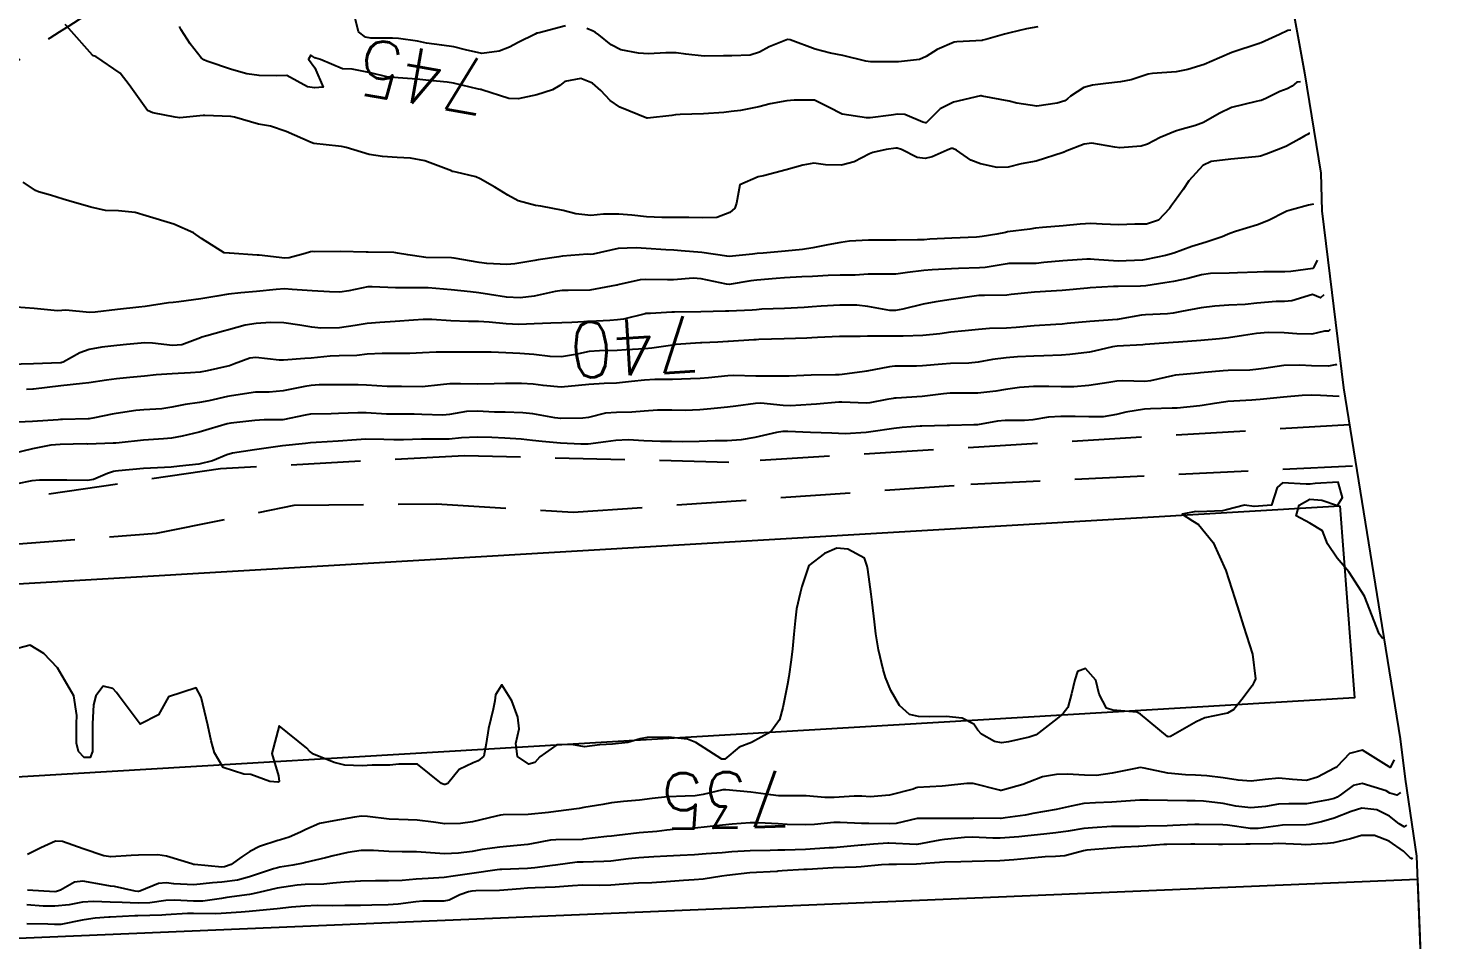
# Model space of a CAD drawing. Header units: metres. Extents: x 298520 to 308411, y 7433745 to 7450750.
# Drawn here: x 304980.6 to 305083, y 7439021.7 to 7439087.2 of the extents above; entities that cross this region are included whole.
import ezdxf
from ezdxf.enums import TextEntityAlignment as Align

# ---------------------------------------------------------------- set-up
doc = ezdxf.new("R2010")
doc.units = ezdxf.units.M
doc.header["$LTSCALE"] = 10
doc.linetypes.add('DASHED', pattern=[0.75, 0.5, -0.25])
for name, color, linetype in [('Area', 45, 'Continuous'), ('Cotas', 45, 'Continuous'), ('Curvas de Nivel 1m', 11, 'Continuous'), ('Curvas de Nivel 5m', 15, 'Continuous'), ('Edificações', 30, 'Continuous'), ('Vias Secundárias', 230, 'DASHED')]:
    doc.layers.add(name, color=color, linetype=linetype)
doc.styles.add('Style-STANDARD', font='STANDARD.shx')

msp = doc.modelspace()

# ---------------------------------------------------------------- linework, layer by layer
at = {"layer": 'Area'}
msp.add_polyline3d([(305071.31, 7439090.26, 754.42), (305072.44, 7439084.03, 750.11), (305073.62, 7439076.82, 751.5), (305073.69, 7439074.1, 749.09), (305075.25, 7439061.37, 739.91), (305077.88, 7439045.01, 740.68), (305079.33, 7439036.11, 742.21), (305079.69, 7439033.22, 734.97), (305080.49, 7439027.68, 731.35), (305080.79, 7439020.4, 735.93), (305081.15, 7439015.51, 735.6), (305082.1, 7439009.65, 731.18), (305081.87, 7439003.09, 730.85), (305082, 7439000.17, 729.77), (305082, 7438996.84, 728.74), (305082.44, 7438983.71, 727.3), (305082.98, 7438980.2, 727.14), (305083.02, 7438978.31, 726.96)], dxfattribs=at)
at = {"layer": 'Curvas de Nivel 1m', "flags": 128}
for points, elevation in [([(305019.23, 7439087.43), (305017.33, 7439086.93), (305017.22, 7439086.9), (305017.17, 7439086.89), (305017.05, 7439086.83), (305015.84, 7439086.22), (305015.21, 7439085.89), (305014.47, 7439085.6), (305013.21, 7439085.44), (305012.03, 7439085.7), (305011.21, 7439085.92), (305010.34, 7439086.03), (305009.22, 7439086.18), (305008.59, 7439086.31), (305007.22, 7439086.52), (305006.79, 7439086.53), (305005.22, 7439086.53), (305004.85, 7439086.6), (305004.33, 7439086.98), (305004.05, 7439088.16)], 746), ([(305072.14, 7439083.39), (305071.89, 7439083.38), (305071.54, 7439083.09), (305071.18, 7439082.88), (305070.67, 7439082.69), (305069.65, 7439082.2), (305069.32, 7439082.05), (305069.17, 7439082.02), (305068.95, 7439081.98), (305067.17, 7439081.55), (305066.28, 7439081.12), (305065.16, 7439080.47), (305064.58, 7439080.26), (305063.47, 7439079.95), (305063.15, 7439079.85), (305062.04, 7439079.39), (305061.13, 7439078.91), (305060.68, 7439078.76), (305059.13, 7439078.64), (305058.77, 7439078.69), (305057.13, 7439078.98), (305056.57, 7439078.91), (305055.2, 7439078.37), (305055.15, 7439078.34), (305055.12, 7439078.33), (305055.06, 7439078.3), (305053.12, 7439077.68), (305052.05, 7439077.48), (305051.11, 7439077.26), (305050.32, 7439077.22), (305049.11, 7439077.49), (305048.42, 7439077.76), (305047.38, 7439078.47), (305047.12, 7439078.59), (305047.01, 7439078.59), (305046.72, 7439078.47), (305045.62, 7439077.99), (305045.12, 7439077.87), (305044.55, 7439077.94), (305043.42, 7439078.52), (305043.12, 7439078.61), (305043.02, 7439078.62), (305042.33, 7439078.53), (305041.35, 7439078.31), (305041.12, 7439078.21), (305040.02, 7439077.64), (305039.11, 7439077.39), (305037.96, 7439077.43), (305037.11, 7439077.53), (305036.32, 7439077.39), (305035.11, 7439077.06), (305033.5, 7439076.63), (305033.1, 7439076.55), (305031.78, 7439075.97), (305031.55, 7439074.66), (305031.42, 7439074.31), (305031.07, 7439073.98), (305030.12, 7439073.62), (305029.07, 7439073.61), (305028.12, 7439073.64), (305027.07, 7439073.64), (305026.16, 7439073.63), (305025.07, 7439073.68), (305024.02, 7439073.79), (305023.07, 7439073.88), (305021.98, 7439073.86), (305021.07, 7439073.78), (305019.97, 7439073.89), (305019.07, 7439074.13), (305017.46, 7439074.44), (305017.08, 7439074.49), (305015.83, 7439074.84), (305015.09, 7439075.24), (305014.14, 7439075.81), (305013.1, 7439076.42), (305012.78, 7439076.55), (305011.37, 7439076.9), (305011.14, 7439076.94), (305011.1, 7439076.95), (305011.02, 7439076.98), (305009.11, 7439077.7), (305008.08, 7439077.9), (305007.11, 7439077.94), (305006.07, 7439078.01), (305005.11, 7439078.17), (305003.45, 7439078.66), (305003.12, 7439078.75), (305002.9, 7439078.77), (305001.12, 7439078.96), (305000.92, 7439079.02), (304999.13, 7439079.83), (304997.99, 7439080.21), (304997.14, 7439080.35), (304995.4, 7439080.84), (304995.15, 7439080.89), (304993.28, 7439080.98), (304993.15, 7439080.97), (304991.47, 7439080.81), (304991.15, 7439080.85), (304989.52, 7439081.16), (304989.15, 7439081.34), (304987.82, 7439083.17), (304987.19, 7439084.02), (304985.43, 7439085.21), (304985.27, 7439085.27), (304985.2, 7439085.31), (304983.49, 7439087.23), (304983.23, 7439087.53)], 744), ([(305053.23, 7439087.34), (305052.43, 7439087.2), (305051.23, 7439086.93), (305050.83, 7439086.82), (305049.5, 7439086.44), (305049.28, 7439086.38), (305049.22, 7439086.37), (305047.4, 7439086.28), (305047.22, 7439086.25), (305045.98, 7439085.72), (305045.2, 7439085.22), (305044.71, 7439084.99), (305043.2, 7439084.82), (305042.9, 7439084.82), (305041.2, 7439084.84), (305040.86, 7439084.88), (305039.2, 7439085.29), (305038.31, 7439085.46), (305037.21, 7439085.74), (305035.41, 7439086.42), (305035.22, 7439086.44), (305033.91, 7439085.92), (305033.21, 7439085.53), (305032.54, 7439085.31), (305031.2, 7439085.27), (305030.61, 7439085.26), (305029.21, 7439085.24), (305027.9, 7439085.39), (305027.21, 7439085.49), (305026.46, 7439085.47), (305025.21, 7439085.41), (305024.49, 7439085.46), (305023.21, 7439085.7), (305022.52, 7439086.06), (305021.63, 7439086.77), (305021.39, 7439086.95), (305021.23, 7439087.05), (305020.78, 7439087.24)], 746), ([(305072.83, 7439079.68), (305072.76, 7439079.68), (305072.66, 7439079.6), (305072.47, 7439079.5), (305072.05, 7439079.26), (305071.13, 7439078.76), (305070.72, 7439078.59), (305069.67, 7439078.19), (305069.27, 7439078.05), (305069.12, 7439078.02), (305068.91, 7439077.99), (305067.12, 7439077.82), (305065.71, 7439077.65), (305065.11, 7439077.38), (305064.1, 7439076.27), (305063.71, 7439075.65), (305063.08, 7439074.79), (305062.86, 7439074.5), (305062.72, 7439074.28), (305061.92, 7439073.44), (305061.06, 7439073.15), (305060.22, 7439073.15), (305059.06, 7439073.11), (305057.87, 7439073.15), (305057.06, 7439073.19), (305056.28, 7439073.14), (305055.06, 7439073.02), (305053.58, 7439072.92), (305053.06, 7439072.86), (305052.66, 7439072.8), (305051.05, 7439072.59), (305050.91, 7439072.56), (305050.29, 7439072.43), (305049.23, 7439072.26), (305049.05, 7439072.24), (305048.83, 7439072.22), (305047.05, 7439072.14), (305045.47, 7439072.06), (305045.05, 7439072.03), (305044.57, 7439072.02), (305043.05, 7439072.01), (305041.57, 7439072.01), (305041.05, 7439072), (305039.68, 7439071.92), (305039.05, 7439071.84), (305038.13, 7439071.66), (305037.04, 7439071.44), (305036.3, 7439071.33), (305035.04, 7439071.21), (305033.47, 7439071.06), (305033.04, 7439071.03), (305032.69, 7439070.99), (305031.03, 7439070.83), (305030.85, 7439070.85), (305029.04, 7439071.1), (305027.57, 7439071.23), (305027.04, 7439071.27), (305026.45, 7439071.31), (305025.04, 7439071.39), (305024.33, 7439071.45), (305023.04, 7439071.4), (305021.23, 7439070.98), (305021.03, 7439070.96), (305020.83, 7439070.98), (305019.03, 7439070.84), (305018.75, 7439070.8), (305017.27, 7439070.58), (305017.03, 7439070.54), (305015.58, 7439070.29), (305015.02, 7439070.25), (305013.58, 7439070.31), (305013.03, 7439070.4), (305011.22, 7439070.71), (305011.03, 7439070.73), (305009.18, 7439070.76), (305009.03, 7439070.77), (305007.88, 7439070.94), (305007.14, 7439071.06), (305007.03, 7439071.08), (305006.89, 7439071.1), (305005.03, 7439071.13), (305004.88, 7439071.13), (305003.03, 7439071.19), (305001.19, 7439071.17), (305001.03, 7439071.18), (305000.89, 7439071.17), (305000.5, 7439071.03), (304999.34, 7439070.72), (304999.03, 7439070.71), (304997.19, 7439070.91), (304997.03, 7439070.93), (304995.06, 7439071.06), (304995.03, 7439071.06), (304994.66, 7439071.09), (304993.04, 7439072.11), (304992.46, 7439072.53), (304991.05, 7439073.14), (304989.06, 7439073.74), (304988.26, 7439073.98), (304987.07, 7439074.11), (304986.13, 7439074.14), (304985.07, 7439074.37), (304983.48, 7439074.83), (304983.08, 7439074.94), (304982.16, 7439075.24), (304981.3, 7439075.47), (304981.09, 7439075.57), (304980.19, 7439076.17)], 743), ([(305073.08, 7439074.59), (305072.72, 7439074.52), (305071.49, 7439074.18), (305071.17, 7439074.08), (305071.07, 7439074.04), (305069.84, 7439073.42), (305069.06, 7439073.11), (305067.47, 7439072.63), (305067.06, 7439072.49), (305066.88, 7439072.41), (305066.5, 7439072.24), (305065.42, 7439071.87), (305065.05, 7439071.77), (305064.32, 7439071.54), (305063.04, 7439071.06), (305062.43, 7439070.89), (305061.04, 7439070.6), (305060.78, 7439070.56), (305059.03, 7439070.48), (305057.3, 7439070.61), (305057.04, 7439070.63), (305056.76, 7439070.63), (305055.03, 7439070.52), (305053.67, 7439070.39), (305053.11, 7439070.32), (305053.03, 7439070.32), (305051.14, 7439070.32), (305051.03, 7439070.3), (305049.44, 7439070.03), (305049.03, 7439070), (305047.53, 7439069.96), (305047.02, 7439069.93), (305045.64, 7439069.87), (305045.02, 7439069.82), (305043.86, 7439069.66), (305043.02, 7439069.56), (305041.99, 7439069.56), (305041.02, 7439069.54), (305040.08, 7439069.48), (305039.02, 7439069.48), (305038.14, 7439069.45), (305037.01, 7439069.39), (305036.26, 7439069.35), (305035.01, 7439069.28), (305034.4, 7439069.23), (305033.01, 7439069.12), (305032.58, 7439069.07), (305031.01, 7439068.82), (305030.83, 7439068.83), (305029.01, 7439069.22), (305028.43, 7439069.27), (305027.01, 7439069.15), (305026.58, 7439069.14), (305025.01, 7439069.17), (305024.61, 7439069.14), (305023, 7439068.78), (305022.98, 7439068.77), (305022.91, 7439068.75), (305021, 7439068.41), (305019.42, 7439068.38), (305019, 7439068.38), (305018.49, 7439068.3), (305016.99, 7439067.97), (305015.98, 7439067.85), (305014.99, 7439067.9), (305013.76, 7439068.1), (305013, 7439068.21), (305012.4, 7439068.28), (305011, 7439068.43), (305009.35, 7439068.56), (305009, 7439068.57), (305008.65, 7439068.57), (305007, 7439068.56), (305005.32, 7439068.65), (305005, 7439068.63), (305003.63, 7439068.35), (305003, 7439068.26), (305002.26, 7439068.27), (305001, 7439068.35), (304999.57, 7439068.46), (304999, 7439068.49), (304998.41, 7439068.46), (304997, 7439068.31), (304995.86, 7439068.22), (304994.99, 7439068.12), (304994.13, 7439067.96), (304992.99, 7439067.78), (304991.41, 7439067.56), (304990.99, 7439067.51), (304990.65, 7439067.48), (304988.98, 7439067.23), (304988.52, 7439067.17), (304986.98, 7439067), (304985.38, 7439066.81), (304984.98, 7439066.8), (304983.26, 7439066.95), (304982.98, 7439066.94), (304982.66, 7439066.92), (304980.98, 7439067.09), (304979.05, 7439067.22)], 742), ([(305073.35, 7439070.56), (305073.07, 7439070), (305073.03, 7439069.97), (305071.45, 7439069.75), (305071.03, 7439069.72), (305069.51, 7439069.71), (305069.03, 7439069.7), (305067.61, 7439069.64), (305067.02, 7439069.62), (305065.67, 7439069.6), (305065.02, 7439069.5), (305064.04, 7439069.24), (305063.01, 7439069.02), (305062.38, 7439068.92), (305061.01, 7439068.71), (305060.63, 7439068.68), (305059.01, 7439068.67), (305058.68, 7439068.66), (305057.01, 7439068.56), (305056.81, 7439068.55), (305055, 7439068.37), (305053, 7439068.26), (305051.33, 7439068.08), (305051, 7439068.05), (305049.41, 7439068.02), (305049, 7439068.01), (305048.49, 7439067.94), (305047, 7439067.72), (305045.9, 7439067.57), (305044.99, 7439067.39), (305043.51, 7439067.03), (305042.99, 7439066.93), (305042.58, 7439066.93), (305040.99, 7439067.23), (305040.22, 7439067.32), (305038.99, 7439067.31), (305037.65, 7439067.24), (305036.99, 7439067.2), (305036.42, 7439067.16), (305034.99, 7439067.09), (305033.38, 7439067.03), (305032.99, 7439066.99), (305032.67, 7439066.96), (305030.99, 7439066.89), (305030.76, 7439066.88), (305028.98, 7439066.83), (305027.09, 7439066.81), (305026.98, 7439066.81), (305026.89, 7439066.81), (305025.35, 7439066.73), (305025.01, 7439066.71), (305024.98, 7439066.7), (305023.41, 7439066.31), (305022.98, 7439066.26), (305022.44, 7439066.22), (305020.98, 7439066.14), (305019.69, 7439066.08), (305018.98, 7439066.04), (305018.18, 7439066.02), (305016.97, 7439065.97), (305015.88, 7439065.93), (305014.97, 7439065.97), (305013.75, 7439066.09), (305012.98, 7439066.14), (305012.25, 7439066.15), (305010.98, 7439066.2), (305009.61, 7439066.28), (305008.98, 7439066.28), (305008.29, 7439066.24), (305006.97, 7439066.15), (305005.86, 7439066.08), (305004.97, 7439066.01), (305004.09, 7439065.86), (305002.97, 7439065.68), (305001.63, 7439065.67), (305000.97, 7439065.73), (305000.12, 7439065.88), (304998.97, 7439066.05), (304997.99, 7439066.07), (304996.97, 7439066), (304996.17, 7439065.88), (304994.97, 7439065.55), (304994.61, 7439065.45), (304993.41, 7439065.11), (304993.06, 7439065.01), (304992.96, 7439064.97), (304991.61, 7439064.47), (304990.95, 7439064.43), (304989.51, 7439064.59), (304988.95, 7439064.61), (304987.64, 7439064.49), (304986.95, 7439064.43), (304985.86, 7439064.29), (304984.95, 7439064.12), (304984.27, 7439063.89), (304983.08, 7439063.23), (304982.97, 7439063.19), (304982.93, 7439063.18), (304982.88, 7439063.18), (304980.93, 7439063.1), (304979.16, 7439063.05)], 741), ([(305074.29, 7439065.56), (305074.15, 7439065.44), (305073.87, 7439065.45), (305073.38, 7439065.33), (305072.97, 7439065.23), (305071.88, 7439065.26), (305070.97, 7439065.34), (305069.81, 7439065.36), (305068.97, 7439065.29), (305068.04, 7439065.14), (305066.97, 7439064.98), (305066.31, 7439064.9), (305064.97, 7439064.77), (305063.36, 7439064.67), (305062.97, 7439064.64), (305062.64, 7439064.61), (305060.96, 7439064.49), (305060.79, 7439064.47), (305058.96, 7439064.38), (305058.62, 7439064.33), (305057.3, 7439064), (305056.96, 7439063.94), (305055.55, 7439063.77), (305054.95, 7439063.72), (305053.68, 7439063.67), (305052.95, 7439063.65), (305051.77, 7439063.6), (305050.95, 7439063.53), (305049.97, 7439063.41), (305048.94, 7439063.21), (305048.26, 7439063.14), (305046.94, 7439063.12), (305046.34, 7439063.08), (305044.94, 7439062.95), (305044.5, 7439062.94), (305042.94, 7439062.92), (305042.57, 7439062.89), (305040.93, 7439062.57), (305040.91, 7439062.57), (305040.75, 7439062.54), (305039.16, 7439062.33), (305038.93, 7439062.31), (305038.67, 7439062.31), (305036.93, 7439062.28), (305035.33, 7439062.21), (305034.93, 7439062.2), (305034.51, 7439062.2), (305032.93, 7439062.2), (305031.34, 7439062.25), (305030.93, 7439062.23), (305029.52, 7439062.08), (305028.93, 7439062.04), (305028.24, 7439062.01), (305026.93, 7439061.97), (305025.67, 7439061.97), (305024.92, 7439061.93), (305024, 7439061.82), (305022.92, 7439061.71), (305022.02, 7439061.68), (305020.92, 7439061.62), (305020.18, 7439061.53), (305018.92, 7439061.43), (305017.63, 7439061.53), (305016.92, 7439061.63), (305016.07, 7439061.69), (305014.92, 7439061.69), (305014.11, 7439061.67), (305012.92, 7439061.64), (305011.68, 7439061.65), (305010.92, 7439061.65), (305010.24, 7439061.59), (305008.92, 7439061.44), (305007.44, 7439061.46), (305006.92, 7439061.48), (305006.39, 7439061.48), (305004.92, 7439061.56), (305004.32, 7439061.58), (305002.92, 7439061.59), (305001.5, 7439061.59), (305000.92, 7439061.55), (305000.47, 7439061.47), (304998.91, 7439061.15), (304997.91, 7439061.05), (304996.93, 7439061.05), (304996.91, 7439061.05), (304995.2, 7439060.8), (304994.91, 7439060.74), (304993.57, 7439060.43), (304992.9, 7439060.31), (304991.85, 7439060.18), (304990.9, 7439059.98), (304990.18, 7439059.86), (304988.89, 7439059.8), (304988.31, 7439059.75), (304986.89, 7439059.52), (304986.61, 7439059.47), (304985.33, 7439059.21), (304984.95, 7439059.14), (304984.88, 7439059.14), (304983.02, 7439059.09), (304982.88, 7439059.09), (304982.72, 7439059.07), (304980.88, 7439058.95), (304979.29, 7439058.87)], 739), ([(305074.76, 7439063.06), (305074.72, 7439063.02), (305074.65, 7439063.03), (305074.51, 7439063), (305074.15, 7439062.93), (305072.94, 7439062.95), (305072.1, 7439063.01), (305070.94, 7439062.99), (305069.5, 7439062.76), (305068.94, 7439062.68), (305068.51, 7439062.65), (305066.94, 7439062.61), (305066.58, 7439062.59), (305064.94, 7439062.44), (305064.77, 7439062.42), (305063.14, 7439062.28), (305062.93, 7439062.24), (305061.36, 7439061.87), (305060.93, 7439061.83), (305059.36, 7439061.88), (305058.93, 7439061.85), (305058.35, 7439061.75), (305056.92, 7439061.53), (305055.84, 7439061.45), (305054.92, 7439061.45), (305054.02, 7439061.48), (305052.92, 7439061.47), (305051.93, 7439061.4), (305050.92, 7439061.25), (305050.21, 7439061.13), (305048.92, 7439061), (305047.44, 7439060.99), (305046.92, 7439061), (305046.44, 7439060.95), (305044.92, 7439060.76), (305043.03, 7439060.63), (305042.91, 7439060.63), (305042.82, 7439060.61), (305042.36, 7439060.53), (305041.15, 7439060.3), (305040.91, 7439060.28), (305039.12, 7439060.35), (305038.91, 7439060.35), (305037.3, 7439060.19), (305036.91, 7439060.17), (305035.43, 7439060.08), (305034.91, 7439060.1), (305033.29, 7439060.26), (305032.91, 7439060.25), (305031.51, 7439060.05), (305030.9, 7439059.97), (305029.71, 7439059.87), (305028.9, 7439059.79), (305027.85, 7439059.74), (305026.9, 7439059.76), (305025.86, 7439059.76), (305024.9, 7439059.69), (305024.02, 7439059.62), (305022.9, 7439059.6), (305022.12, 7439059.54), (305020.89, 7439059.24), (305020.49, 7439059.18), (305018.89, 7439059.16), (305018.48, 7439059.22), (305016.89, 7439059.51), (305016.16, 7439059.57), (305014.89, 7439059.61), (305014.13, 7439059.62), (305012.9, 7439059.69), (305012.11, 7439059.67), (305010.89, 7439059.45), (305010.4, 7439059.4), (305008.89, 7439059.46), (305008.34, 7439059.48), (305006.89, 7439059.47), (305006.36, 7439059.48), (305004.89, 7439059.57), (305004.3, 7439059.57), (305002.89, 7439059.52), (305002.38, 7439059.51), (305000.89, 7439059.47), (305000.5, 7439059.41), (304998.88, 7439059.08), (304998.84, 7439059.08), (304997.55, 7439059.06), (304996.88, 7439059.02), (304995.15, 7439058.82), (304994.88, 7439058.77), (304993.58, 7439058.4), (304992.87, 7439058.19), (304991.64, 7439057.89), (304990.87, 7439057.76), (304990.31, 7439057.7), (304988.87, 7439057.61), (304987.1, 7439057.42), (304986.86, 7439057.39), (304986.68, 7439057.38), (304984.86, 7439057.33), (304984.74, 7439057.34), (304982.86, 7439057.3), (304982.2, 7439057.24), (304980.86, 7439056.98), (304979.48, 7439056.65)], 738), ([(305074.92, 7439060.76), (305073.59, 7439060.82), (305072.92, 7439060.84), (305072.27, 7439060.82), (305070.92, 7439060.7), (305069.24, 7439060.53), (305068.92, 7439060.5), (305068.65, 7439060.48), (305066.91, 7439060.38), (305066.77, 7439060.37), (305065.95, 7439060.24), (305065.07, 7439060.09), (305064.91, 7439060.07), (305063.26, 7439059.92), (305062.91, 7439059.9), (305061.35, 7439059.86), (305060.91, 7439059.83), (305059.58, 7439059.63), (305058.9, 7439059.46), (305057.94, 7439059.29), (305056.9, 7439059.29), (305055.93, 7439059.32), (305054.9, 7439059.32), (305054.01, 7439059.27), (305052.89, 7439059.08), (305052.28, 7439059.02), (305050.89, 7439059.03), (305050.33, 7439058.98), (305048.89, 7439058.72), (305048.64, 7439058.7), (305046.89, 7439058.65), (305046.71, 7439058.65), (305044.88, 7439058.61), (305044.77, 7439058.61), (305043.48, 7439058.51), (305042.88, 7439058.45), (305041.21, 7439058.21), (305040.88, 7439058.16), (305039.38, 7439058.06), (305038.88, 7439058.08), (305038.42, 7439058.1), (305036.88, 7439058.16), (305035.25, 7439058.23), (305034.88, 7439058.23), (305034.42, 7439058.16), (305032.87, 7439057.8), (305031.89, 7439057.63), (305030.87, 7439057.57), (305030, 7439057.55), (305028.87, 7439057.51), (305027.66, 7439057.48), (305026.87, 7439057.5), (305026.07, 7439057.52), (305024.87, 7439057.57), (305023.74, 7439057.62), (305022.87, 7439057.58), (305022.15, 7439057.48), (305020.87, 7439057.33), (305020.34, 7439057.32), (305018.87, 7439057.39), (305017.56, 7439057.51), (305016.87, 7439057.59), (305016.04, 7439057.67), (305014.87, 7439057.74), (305013.93, 7439057.8), (305012.87, 7439057.83), (305011.76, 7439057.77), (305010.87, 7439057.69), (305010.1, 7439057.68), (305008.87, 7439057.68), (305007.57, 7439057.64), (305006.87, 7439057.63), (305006.17, 7439057.65), (305004.87, 7439057.67), (305004.2, 7439057.64), (305002.87, 7439057.54), (305001.3, 7439057.44), (305000.87, 7439057.41), (305000.52, 7439057.37), (304998.86, 7439057.19), (304997.85, 7439057.06), (304996.86, 7439056.9), (304995.27, 7439056.68), (304994.86, 7439056.56), (304993.82, 7439056.13), (304992.85, 7439055.89), (304991.45, 7439055.74), (304990.85, 7439055.67), (304990.36, 7439055.64), (304988.85, 7439055.56), (304987.05, 7439055.39), (304986.84, 7439055.38), (304986.69, 7439055.35), (304986.27, 7439055.2), (304985.27, 7439054.78), (304984.84, 7439054.71), (304983.34, 7439054.72), (304982.84, 7439054.72), (304981.37, 7439054.72), (304980.83, 7439054.67), (304979.65, 7439054.45)], 737), ([(305078.07, 7439043.31), (305077.82, 7439043.68), (305076.75, 7439046.38), (305075.62, 7439048.12), (305074.78, 7439049.11), (305074.1, 7439050.14), (305073.74, 7439051.08), (305072.81, 7439051.64), (305071.83, 7439052.17), (305072.06, 7439052.93), (305072.83, 7439053.37), (305073.68, 7439053.29), (305074.82, 7439052.9), (305075.16, 7439053.48), (305074.85, 7439054.58), (305073.19, 7439054.49), (305072.85, 7439054.43), (305072.56, 7439054.45), (305070.85, 7439054.54), (305070.47, 7439054.19), (305070.07, 7439052.94), (305068.82, 7439052.83), (305068.12, 7439052.92), (305066.82, 7439052.59), (305066.53, 7439052.52), (305064.82, 7439052.46), (305064.6, 7439052.47), (305063.63, 7439052.27), (305064.36, 7439051.81), (305064.81, 7439051.54), (305065.86, 7439050.24), (305066.76, 7439048.23), (305067.41, 7439046.22), (305067.73, 7439045.22), (305068.05, 7439044.22), (305068.69, 7439042.21), (305068.9, 7439040.43), (305068.8, 7439040.21), (305068.76, 7439040.12), (305068.67, 7439039.92), (305067.92, 7439038.95), (305067.35, 7439038.22), (305066.9, 7439037.97), (305066.64, 7439037.92), (305065.26, 7439037.62), (305064.63, 7439037.33), (305062.79, 7439036.28), (305062.62, 7439036.26), (305062.58, 7439036.28), (305060.64, 7439037.9), (305060.36, 7439038.03), (305058.64, 7439038.17), (305058.18, 7439038.33), (305057.66, 7439039.33), (305057.42, 7439040.34), (305056.68, 7439041.17), (305056.09, 7439040.95), (305055.89, 7439040.36), (305055.67, 7439039.35), (305055.4, 7439038.36), (305055.07, 7439037.94), (305054.63, 7439037.57), (305053.11, 7439036.39), (305052.62, 7439036.24), (305051.13, 7439035.9), (305050.62, 7439035.83), (305050.12, 7439035.93), (305049.18, 7439036.44), (305048.91, 7439036.73), (305048.63, 7439037.17), (305047.79, 7439037.61), (305046.64, 7439037.71), (305045.41, 7439037.7), (305044.64, 7439037.73), (305044, 7439037.86), (305043.27, 7439038.51), (305042.66, 7439039.58), (305042.27, 7439040.52), (305042.1, 7439041.1), (305041.78, 7439042.53), (305041.58, 7439043.66), (305041.47, 7439044.53), (305041.32, 7439045.95), (305041.25, 7439046.53), (305040.99, 7439048.31), (305040.96, 7439048.54), (305040.77, 7439049.12), (305039.57, 7439049.77), (305038.78, 7439049.83), (305037.89, 7439049.46), (305036.76, 7439048.59), (305036.26, 7439047.08), (305036.13, 7439046.6), (305035.87, 7439045.46), (305035.76, 7439044.6), (305035.67, 7439043.64), (305035.57, 7439042.6), (305035.47, 7439041.81), (305035.31, 7439040.6), (305035.22, 7439040.05), (305034.92, 7439038.61), (305034.87, 7439038.38), (305034.63, 7439037.47), (305034.02, 7439036.62), (305032.62, 7439035.86), (305031.75, 7439035.51), (305030.7, 7439034.66), (305030.62, 7439034.64), (305030.6, 7439034.64), (305030.5, 7439034.66), (305028.61, 7439035.86), (305028.02, 7439036.09), (305026.62, 7439036.24), (305025.12, 7439036.22), (305024.62, 7439036.12), (305023.73, 7439035.85), (305022.61, 7439035.72), (305021.71, 7439035.67), (305020.61, 7439035.54), (305019.7, 7439035.7), (305018.61, 7439035.68), (305017.4, 7439034.82), (305017.02, 7439034.4), (305016.59, 7439034.28), (305015.79, 7439034.84), (305015.67, 7439035.78), (305015.91, 7439036.84), (305015.8, 7439037.67), (305015.37, 7439038.84), (305014.66, 7439039.99), (305014.21, 7439039.29), (305014.14, 7439038.86), (305014.03, 7439038.25), (305013.69, 7439036.86), (305013.52, 7439035.78), (305013.35, 7439034.87), (305012.95, 7439034.52), (305012.6, 7439034.38), (305011.58, 7439033.9), (305010.76, 7439032.9), (305010.57, 7439032.82), (305010.5, 7439032.82), (305010.32, 7439032.9), (305008.59, 7439034.28), (305007.23, 7439034.3), (305006.59, 7439034.22), (305005.33, 7439034.22), (305004.59, 7439034.16), (305003.36, 7439034.21), (305002.59, 7439034.42), (305001.1, 7439035.01), (305000.81, 7439035.22), (305000.61, 7439035.45), (304998.62, 7439037.04), (304998.1, 7439035.05), (304998.58, 7439033.44), (304998.62, 7439033.04), (304998.6, 7439033.01), (304998.57, 7439032.99), (304998.52, 7439032.99), (304997.96, 7439033.05), (304996.58, 7439033.55), (304996.09, 7439033.57), (304994.59, 7439034.05), (304993.98, 7439035.1), (304993.74, 7439035.97), (304993.5, 7439037.1), (304993.14, 7439038.61), (304993.01, 7439039.11), (304992.66, 7439039.78), (304990.65, 7439039.14), (304989.93, 7439037.85), (304988.62, 7439037.16), (304987.1, 7439039.18), (304986.92, 7439039.45), (304986.66, 7439039.74), (304985.96, 7439039.9), (304985.44, 7439039.2), (304985.27, 7439038.57), (304985.2, 7439037.2), (304985.2, 7439036.62), (304985.2, 7439035.2), (304985.03, 7439034.77), (304984.6, 7439034.78), (304984.19, 7439035.21), (304984.03, 7439035.8), (304984.04, 7439037.22), (304984.06, 7439037.79), (304983.85, 7439039.22), (304982.67, 7439041.23), (304981.68, 7439042.25), (304980.69, 7439042.86), (304979.44, 7439042.52)], 736), ([(305079.34, 7439032.25), (305079.09, 7439032.05), (305078.57, 7439032.21), (305078.31, 7439032.36), (305076.58, 7439032.91), (305075.94, 7439032.76), (305075.09, 7439032.12), (305074.78, 7439031.92), (305074.57, 7439031.83), (305074.15, 7439031.72), (305072.57, 7439031.44), (305071.31, 7439031.43), (305070.57, 7439031.41), (305069.62, 7439031.25), (305068.56, 7439031.15), (305067.5, 7439031.28), (305066.57, 7439031.46), (305065.17, 7439031.64), (305064.57, 7439031.66), (305063.96, 7439031.65), (305062.57, 7439031.68), (305061.17, 7439031.69), (305060.57, 7439031.69), (305059.91, 7439031.65), (305058.57, 7439031.55), (305057.39, 7439031.51), (305056.56, 7439031.46), (305055.64, 7439031.28), (305054.56, 7439031.02), (305052.89, 7439030.73), (305052.56, 7439030.67), (305052.33, 7439030.63), (305050.89, 7439030.42), (305050.59, 7439030.38), (305050.55, 7439030.38), (305048.61, 7439030.4), (305048.55, 7439030.39), (305046.64, 7439030.39), (305046.55, 7439030.38), (305044.65, 7439030.39), (305044.55, 7439030.38), (305043.03, 7439030.03), (305042.55, 7439030), (305041.07, 7439030.01), (305040.55, 7439030.02), (305039, 7439030.1), (305038.55, 7439030.09), (305037.17, 7439029.96), (305036.54, 7439029.92), (305035.19, 7439029.96), (305034.54, 7439029.99), (305033.12, 7439030.06), (305032.54, 7439030.06), (305031.23, 7439029.97), (305030.54, 7439029.89), (305029.44, 7439029.77), (305028.54, 7439029.69), (305027.47, 7439029.63), (305026.54, 7439029.53), (305025.8, 7439029.45), (305024.54, 7439029.35), (305022.94, 7439029.15), (305022.54, 7439029.11), (305022.22, 7439029.08), (305020.53, 7439028.89), (305020.43, 7439028.88), (305018.53, 7439028.85), (305018.16, 7439028.81), (305016.8, 7439028.55), (305016.53, 7439028.52), (305015, 7439028.37), (305014.52, 7439028.32), (305013.25, 7439028.14), (305012.52, 7439028.01), (305011.53, 7439027.88), (305010.52, 7439027.85), (305009.51, 7439027.92), (305008.52, 7439027.97), (305007.48, 7439027.97), (305006.52, 7439028), (305005.41, 7439028.07), (305004.52, 7439028.07), (305003.56, 7439027.94), (305002.51, 7439027.7), (305001.96, 7439027.56), (305000.51, 7439027.21), (305000.35, 7439027.17), (304999.62, 7439027.03), (304998.67, 7439026.87), (304998.5, 7439026.84), (304998.22, 7439026.77), (304996.49, 7439026.18), (304995.62, 7439025.95), (304994.49, 7439025.81), (304993.83, 7439025.75), (304992.49, 7439025.6), (304991.04, 7439025.68), (304990.49, 7439025.75), (304989.93, 7439025.71), (304988.6, 7439025.16), (304988.51, 7439025.13), (304988.48, 7439025.13), (304988.25, 7439025.16), (304986.78, 7439025.48), (304986.49, 7439025.52), (304986.09, 7439025.59), (304984.49, 7439025.87), (304983.89, 7439025.81), (304982.88, 7439025.23), (304982.59, 7439025.12), (304982.48, 7439025.11), (304980.51, 7439025.23)], 734), ([(305079.78, 7439029.9), (305079.62, 7439029.77), (305079.25, 7439029.99), (305078.56, 7439030.54), (305077.65, 7439031.01), (305076.56, 7439031.13), (305075.79, 7439030.89), (305074.56, 7439030.4), (305073.66, 7439030.14), (305072.76, 7439029.94), (305072.55, 7439029.92), (305070.84, 7439029.89), (305070.55, 7439029.86), (305069.09, 7439029.66), (305068.54, 7439029.66), (305066.88, 7439029.9), (305066.55, 7439029.93), (305064.84, 7439029.96), (305064.55, 7439029.95), (305062.95, 7439029.87), (305062.55, 7439029.86), (305061.02, 7439029.82), (305060.55, 7439029.81), (305059.06, 7439029.81), (305058.54, 7439029.8), (305057.17, 7439029.72), (305056.54, 7439029.66), (305055.43, 7439029.47), (305054.54, 7439029.34), (305053.67, 7439029.25), (305052.53, 7439029.13), (305051.88, 7439029.06), (305050.53, 7439028.97), (305049.99, 7439028.97), (305048.53, 7439029.04), (305047.96, 7439029.02), (305046.53, 7439028.86), (305046.19, 7439028.82), (305044.52, 7439028.51), (305044.51, 7439028.51), (305042.52, 7439028.6), (305042.44, 7439028.6), (305041.42, 7439028.53), (305040.59, 7439028.47), (305040.52, 7439028.46), (305038.78, 7439028.3), (305038.52, 7439028.28), (305038.22, 7439028.26), (305036.52, 7439028.14), (305035.03, 7439028.1), (305034.52, 7439028.09), (305033.98, 7439028.08), (305032.52, 7439028.05), (305031.2, 7439027.97), (305030.52, 7439027.92), (305029.36, 7439027.83), (305028.52, 7439027.77), (305027.5, 7439027.71), (305026.52, 7439027.67), (305025.6, 7439027.63), (305024.52, 7439027.56), (305023.78, 7439027.48), (305022.51, 7439027.32), (305021.99, 7439027.28), (305020.51, 7439027.25), (305020.07, 7439027.23), (305018.51, 7439027.03), (305018.3, 7439027.01), (305017.02, 7439026.82), (305016.5, 7439026.78), (305014.65, 7439026.7), (305014.5, 7439026.7), (305014.33, 7439026.68), (305012.5, 7439026.42), (305011.16, 7439026.23), (305010.5, 7439026.14), (305009.34, 7439026.06), (305008.49, 7439026.02), (305007.48, 7439025.93), (305006.49, 7439025.89), (305005.55, 7439025.9), (305004.49, 7439025.87), (305003.31, 7439025.81), (305002.49, 7439025.72), (305001.83, 7439025.66), (305000.49, 7439025.64), (304999.92, 7439025.59), (304998.49, 7439025.36), (304997.16, 7439025.06), (304996.62, 7439024.93), (304996.48, 7439024.91), (304994.87, 7439024.69), (304994.48, 7439024.63), (304993.14, 7439024.44), (304992.47, 7439024.43), (304991.1, 7439024.51), (304990.47, 7439024.48), (304989.31, 7439024.31), (304988.47, 7439024.28), (304987.32, 7439024.33), (304986.47, 7439024.36), (304985.26, 7439024.41), (304984.47, 7439024.36), (304983.51, 7439024.18), (304982.47, 7439024.08), (304981.63, 7439024.08), (304980.47, 7439024.17)], 733), ([(305080.22, 7439027.54), (305080.16, 7439027.49), (305080.02, 7439027.58), (305079.56, 7439028.02), (305078.53, 7439028.75), (305077.48, 7439029.16), (305076.54, 7439029.16), (305075.74, 7439028.92), (305074.53, 7439028.62), (305074.1, 7439028.57), (305072.53, 7439028.49), (305072.2, 7439028.5), (305070.53, 7439028.57), (305070.15, 7439028.56), (305068.53, 7439028.54), (305068.2, 7439028.54), (305066.53, 7439028.52), (305066.24, 7439028.52), (305064.53, 7439028.53), (305064.25, 7439028.53), (305062.53, 7439028.51), (305062.31, 7439028.5), (305060.52, 7439028.37), (305060.46, 7439028.37), (305059.47, 7439028.32), (305058.52, 7439028.24), (305056.77, 7439028.1), (305056.52, 7439028.05), (305055.19, 7439027.69), (305054.52, 7439027.65), (305053.77, 7439027.63), (305052.51, 7439027.5), (305051.52, 7439027.4), (305050.51, 7439027.34), (305049.39, 7439027.31), (305048.51, 7439027.29), (305047.7, 7439027.26), (305046.51, 7439027.24), (305045.79, 7439027.2), (305044.51, 7439027.09), (305043.06, 7439027.07), (305042.51, 7439027.07), (305041.99, 7439027.04), (305040.51, 7439026.91), (305040.16, 7439026.89), (305038.51, 7439026.83), (305036.63, 7439026.71), (305036.5, 7439026.7), (305036.4, 7439026.7), (305034.83, 7439026.61), (305034.53, 7439026.58), (305034.5, 7439026.57), (305034.46, 7439026.57), (305032.5, 7439026.48), (305030.86, 7439026.29), (305030.5, 7439026.24), (305029.15, 7439026.02), (305028.5, 7439025.96), (305027.72, 7439025.92), (305026.49, 7439025.82), (305025.46, 7439025.76), (305024.49, 7439025.73), (305023.41, 7439025.66), (305022.49, 7439025.58), (305021.69, 7439025.57), (305020.49, 7439025.59), (305019.74, 7439025.54), (305018.49, 7439025.43), (305017.06, 7439025.39), (305016.49, 7439025.36), (305016, 7439025.32), (305014.49, 7439025.2), (305012.79, 7439025.18), (305012.49, 7439025.16), (305012.25, 7439025.11), (305011.64, 7439024.89), (305010.87, 7439024.5), (305010.48, 7439024.43), (305008.97, 7439024.42), (305008.47, 7439024.38), (305007.2, 7439024.21), (305006.47, 7439024.16), (305005.29, 7439024.15), (305004.47, 7439024.13), (305003.35, 7439024.11), (305002.47, 7439024.1), (305001.37, 7439024.11), (305000.47, 7439024.07), (304999.51, 7439023.99), (304998.47, 7439023.89), (304997.72, 7439023.8), (304996.46, 7439023.68), (304995.89, 7439023.65), (304994.46, 7439023.55), (304994.02, 7439023.53), (304992.46, 7439023.55), (304992.03, 7439023.55), (304990.46, 7439023.45), (304990.17, 7439023.43), (304988.46, 7439023.38), (304988.24, 7439023.38), (304986.45, 7439023.29), (304986.36, 7439023.28), (304985.38, 7439023.2), (304984.58, 7439023.08), (304984.45, 7439023.06), (304982.91, 7439022.76), (304982.45, 7439022.75), (304981.98, 7439022.77), (304980.45, 7439022.81)], 732)]:
    msp.add_lwpolyline(points, dxfattribs=dict(at, elevation=elevation))
at = {"layer": 'Curvas de Nivel 5m', "flags": 128}
for points, elevation in [([(305071.44, 7439087.1), (305071.23, 7439087.09), (305070.63, 7439086.79), (305069.31, 7439086.2), (305069.25, 7439086.17), (305069.22, 7439086.16), (305069.16, 7439086.14), (305067.21, 7439085.5), (305066.31, 7439085.13), (305065.2, 7439084.65), (305064.03, 7439084.27), (305063.19, 7439084.11), (305061.49, 7439083.99), (305061.19, 7439083.94), (305059.95, 7439083.54), (305059.18, 7439083.4), (305058.13, 7439083.28), (305057.18, 7439083.15), (305056.55, 7439082.99), (305055.58, 7439082.37), (305055.37, 7439082.17), (305055.17, 7439082.03), (305054.64, 7439081.85), (305053.17, 7439081.63), (305051.73, 7439081.86), (305051.17, 7439082.01), (305049.24, 7439082.37), (305049.17, 7439082.38), (305049.11, 7439082.38), (305047.17, 7439081.93), (305046.2, 7439081.44), (305045.24, 7439080.49), (305045.19, 7439080.45), (305045.15, 7439080.45), (305044.97, 7439080.49), (305043.67, 7439081.03), (305043.16, 7439081.06), (305042.68, 7439081), (305041.16, 7439080.8), (305040.91, 7439080.79), (305039.16, 7439081.06), (305038.16, 7439081.57), (305037.17, 7439082.08), (305035.69, 7439082.08), (305035.17, 7439082.03), (305033.97, 7439081.81), (305033.16, 7439081.59), (305031.84, 7439081.33), (305031.16, 7439081.25), (305030.63, 7439081.19), (305029.16, 7439081.1), (305027.49, 7439081.03), (305027.16, 7439081.01), (305026.89, 7439080.97), (305025.15, 7439080.77), (305025.1, 7439080.78), (305023.16, 7439081.57), (305022.46, 7439082.06), (305021.79, 7439082.77), (305021.18, 7439083.29), (305020.33, 7439083.64), (305019.18, 7439083.41), (305018.84, 7439083.14), (305018.29, 7439082.81), (305017.17, 7439082.45), (305015.84, 7439082.17), (305015.17, 7439082.2), (305013.22, 7439082.82), (305013.17, 7439082.83), (305013.13, 7439082.83), (305012.98, 7439082.87), (305011.18, 7439083.3), (305010.72, 7439083.36), (305009.18, 7439083.51), (305008.53, 7439083.58), (305007.18, 7439083.68), (305006.38, 7439083.76), (305005.19, 7439084.04), (305003.87, 7439084.31), (305003.19, 7439084.32), (305001.6, 7439085.01), (305001.27, 7439085.09), (305001.2, 7439085.12), (305000.91, 7439085.32), (305000.74, 7439085.02), (305001.19, 7439084.39), (305001.8, 7439083.01), (305001.17, 7439082.95), (305000.66, 7439083.03), (304999.18, 7439083.84), (304998.41, 7439083.83), (304997.18, 7439083.85), (304996.3, 7439083.97), (304995.19, 7439084.27), (304993.42, 7439084.89), (304993.2, 7439084.97), (304993.02, 7439085.11), (304992.21, 7439086.12), (304991.58, 7439087.13), (304991.46, 7439087.37)], 745), ([(305073.82, 7439068.06), (305073.58, 7439067.85), (305073.02, 7439068.1), (305073, 7439068.1), (305071.53, 7439067.64), (305071, 7439067.59), (305070.39, 7439067.58), (305069, 7439067.46), (305068.16, 7439067.38), (305066.99, 7439067.31), (305065.98, 7439067.25), (305064.99, 7439067.13), (305063.58, 7439066.86), (305062.99, 7439066.74), (305062.58, 7439066.69), (305060.99, 7439066.62), (305060.69, 7439066.6), (305059.1, 7439066.32), (305059, 7439066.3), (305058.98, 7439066.3), (305058.96, 7439066.3), (305056.98, 7439066.14), (305055.35, 7439065.99), (305054.98, 7439065.96), (305054.54, 7439065.94), (305052.98, 7439065.84), (305051.67, 7439065.72), (305050.98, 7439065.67), (305049.77, 7439065.63), (305048.97, 7439065.58), (305048, 7439065.48), (305046.97, 7439065.37), (305046.19, 7439065.26), (305044.97, 7439065.15), (305043.55, 7439065.09), (305042.97, 7439065.09), (305042.39, 7439065.1), (305040.97, 7439065.08), (305040.44, 7439065.07), (305038.97, 7439065.06), (305037.37, 7439064.99), (305036.97, 7439064.96), (305036.62, 7439064.94), (305034.97, 7439064.9), (305033.16, 7439064.84), (305032.96, 7439064.83), (305032.79, 7439064.82), (305030.96, 7439064.7), (305030.92, 7439064.7), (305030.2, 7439064.67), (305029.04, 7439064.61), (305028.96, 7439064.6), (305027.19, 7439064.48), (305026.96, 7439064.45), (305025.45, 7439064.23), (305024.95, 7439064.19), (305023.6, 7439064.1), (305022.95, 7439064.07), (305021.68, 7439064.04), (305020.95, 7439063.98), (305019.96, 7439063.78), (305018.94, 7439063.6), (305018.13, 7439063.63), (305016.95, 7439063.78), (305015.94, 7439063.85), (305014.95, 7439063.9), (305013.88, 7439063.93), (305012.95, 7439063.94), (305011.89, 7439063.95), (305010.95, 7439063.95), (305009.93, 7439063.93), (305008.95, 7439063.88), (305008.03, 7439063.85), (305006.95, 7439063.84), (305006.05, 7439063.85), (305004.95, 7439063.79), (305004.21, 7439063.71), (305002.94, 7439063.67), (305002.3, 7439063.64), (305000.94, 7439063.51), (305000.48, 7439063.48), (304998.94, 7439063.36), (304998.62, 7439063.37), (304996.94, 7439063.56), (304996.51, 7439063.5), (304995.4, 7439063.09), (304995.06, 7439062.96), (304994.93, 7439062.93), (304993.44, 7439062.59), (304992.93, 7439062.5), (304992.25, 7439062.44), (304990.93, 7439062.39), (304989.78, 7439062.3), (304988.92, 7439062.21), (304987.87, 7439062.12), (304986.92, 7439062.03), (304986.19, 7439061.92), (304984.92, 7439061.74), (304984.46, 7439061.68), (304982.92, 7439061.51), (304980.93, 7439061.28), (304980.91, 7439061.28), (304980.89, 7439061.28), (304980.44, 7439061.26)], 740), ([(305078.9, 7439034.61), (305078.61, 7439034.05), (305078.54, 7439034.09), (305076.61, 7439035.29), (305075.68, 7439035.05), (305074.78, 7439034.13), (305074.68, 7439034.05), (305074.6, 7439034), (305073.38, 7439033.36), (305072.59, 7439033.12), (305071.58, 7439033.18), (305070.59, 7439033.28), (305069.61, 7439033.18), (305068.59, 7439033.07), (305067.65, 7439033.15), (305066.59, 7439033.31), (305065.4, 7439033.44), (305064.59, 7439033.51), (305063.87, 7439033.53), (305062.59, 7439033.64), (305060.89, 7439034.01), (305060.6, 7439034.04), (305060.28, 7439033.99), (305058.59, 7439033.64), (305057.46, 7439033.48), (305056.59, 7439033.49), (305055.38, 7439033.57), (305054.59, 7439033.55), (305053.58, 7439033.39), (305052.58, 7439033), (305052.16, 7439032.82), (305050.69, 7439032.42), (305050.59, 7439032.4), (305050.57, 7439032.4), (305050.55, 7439032.4), (305050.47, 7439032.42), (305048.58, 7439032.91), (305048.12, 7439032.91), (305046.58, 7439032.72), (305046.34, 7439032.71), (305044.57, 7439032.6), (305044.49, 7439032.58), (305044.27, 7439032.49), (305042.57, 7439032.05), (305041.16, 7439031.95), (305040.57, 7439031.98), (305040.01, 7439031.99), (305038.57, 7439031.9), (305037.9, 7439031.9), (305036.57, 7439032.01), (305035.16, 7439032.01), (305034.57, 7439032.02), (305034.03, 7439032.08), (305032.57, 7439032.27), (305030.78, 7439032.45), (305030.57, 7439032.44), (305029.14, 7439032.1), (305028.57, 7439032.01), (305027.85, 7439031.98), (305026.57, 7439031.95), (305025.47, 7439031.82), (305024.56, 7439031.69), (305023.42, 7439031.6), (305022.56, 7439031.51), (305021.92, 7439031.4), (305020.56, 7439031.17), (305020.23, 7439031.11), (305018.55, 7439030.88), (305018.02, 7439030.81), (305016.55, 7439030.68), (305014.76, 7439030.64), (305014.55, 7439030.61), (305014.24, 7439030.55), (305012.55, 7439030.15), (305011.67, 7439030.02), (305010.54, 7439030), (305009.74, 7439030.11), (305008.55, 7439030.25), (305007.9, 7439030.28), (305006.55, 7439030.34), (305004.99, 7439030.53), (305004.55, 7439030.55), (305004.05, 7439030.47), (305002.55, 7439030.21), (305001.53, 7439030.03), (305000.54, 7439029.6), (305000.17, 7439029.39), (304999.35, 7439029.03), (304998.72, 7439028.84), (304998.53, 7439028.79), (304997.22, 7439028.36), (304996.52, 7439028), (304995.95, 7439027.63), (304995.16, 7439027.08), (304994.68, 7439026.9), (304994.5, 7439026.89), (304992.53, 7439027.08), (304992.5, 7439027.08), (304992.47, 7439027.08), (304992.33, 7439027.11), (304990.51, 7439027.68), (304989.9, 7439027.76), (304988.51, 7439027.75), (304987.96, 7439027.71), (304986.51, 7439027.63), (304986.01, 7439027.7), (304984.52, 7439028.19), (304983.02, 7439028.73), (304982.53, 7439028.76), (304981.48, 7439028.28), (304980.51, 7439027.78)], 735)]:
    msp.add_lwpolyline(points, dxfattribs=dict(at, elevation=elevation))
at = {"layer": 'Edificações'}
msp.add_lwpolyline([(305074.97, 7439052.89), (305076.04, 7439039.06), (304923.86, 7439030.04), (304922.84, 7439043.92)], close=True, dxfattribs=at)
at = {"layer": 'Edificações', "elevation": 732.39}
msp.add_lwpolyline([(305080.56, 7439026.01), (305080.73, 7439021.89), (305080.79, 7439020.4), (305081.15, 7439015.51), (305082.04, 7439010.06), (304922.4, 7439003.14), (304921.77, 7439019.32)], close=True, dxfattribs=at)
at = {"layer": 'Vias Secundárias'}
for points, elevation in [([(305075.67, 7439058.72), (305031, 7439056.01), (305011.97, 7439056.48), (304994.41, 7439055.55), (304977.15, 7439052.98), (304964.67, 7439051.65), (304949.93, 7439050.87, -0.048017), (304935.51, 7439051.5, -0.701832), (304934.57, 7439055.94, 0.014213), (304946.97, 7439064.11, -0.047024), (304965.07, 7439074.42, 0.081952), (304975.76, 7439081.53, -0.066625), (304986.29, 7439089.01, -0.070071), (304996.27, 7439092.59, -0.107907), (305003.84, 7439092.51, 0.064086), (305017.41, 7439091.19, 0.112682), (305030.94, 7439094.72, 0.081865), (305037.8, 7439099.86, 0.105078), (305044.9, 7439111.31, 0.165439), (305045.04, 7439119.08, -0.133315), (305044.58, 7439129.3, -0.053219), (305048.04, 7439139.52, -0.215483), (305054.49, 7439145.1, -0.096461), (305062.62, 7439145.89, -20.654473)], 740.03), ([(305082.04, 7439008.01), (304971.24, 7439001.05), (304933.91, 7438999.2, -0.092805), (304917.51, 7439001.44, -0.14249), (304905.76, 7439009.56, -0.17014), (304902.81, 7439017.7, -0.032432), (304903.59, 7439031.79, -0.083533), (304907.69, 7439045.69, -0.24774), (304915.5, 7439051.41, -0.108439), (304929.47, 7439050.43, 0.036838), (304938.06, 7439048.58, 0.06287), (304956.5, 7439048.34), (304989.79, 7439050.92), (304999.7, 7439052.92), (305009.95, 7439053.02), (305019.78, 7439052.42), (305048.41, 7439054.44), (305076.15, 7439055.78)], 731.1)]:
    msp.add_lwpolyline(points, format="xyb", dxfattribs=dict(at, elevation=elevation))
msp.add_lwpolyline([(304983.22, 7439122.96), (304981.12, 7439117.36, 0.133155), (304980.2, 7439107.65, 0.136486), (304984.26, 7439099.07, -0.325075), (304984.72, 7439093.65, -0.116404), (304980.97, 7439089.82, 0.021884), (304969.25, 7439081.69), (304943.23, 7439066.62, 0.040673), (304932.28, 7439059.03, -0.170277), (304926.01, 7439056.73, -0.003159), (304915.14, 7439056.66, 0.171461), (304909.92, 7439054.82, 0.124182), (304904.18, 7439047.17, 0.070344), (304900.59, 7439033.5, 0.027746), (304899.61, 7439017.24, 0.183161), (304904.44, 7439004.3, 0.130398), (304912.25, 7438999.05, 0.087279), (304928.73, 7438996.41), (305000.96, 7439000.35), (305081.94, 7439005.08)], format="xyb", dxfattribs=at)

# ---------------------------------------------------------------- texts
at = {"layer": 'Cotas', "style": 'Style-STANDARD'}
for s, rotation, p in [('745', 169.9218, (305008.98, 7439083.75, 745)), ('740', 183.4232, (305024.21, 7439064.31, 740)), ('735', 181.3409, (305030.78, 7439031.72, 735))]:
    msp.add_text(s, height=4, rotation=rotation, dxfattribs=at).set_placement(p, align=Align.MIDDLE_CENTER)

doc.saveas('drawing.dxf')
